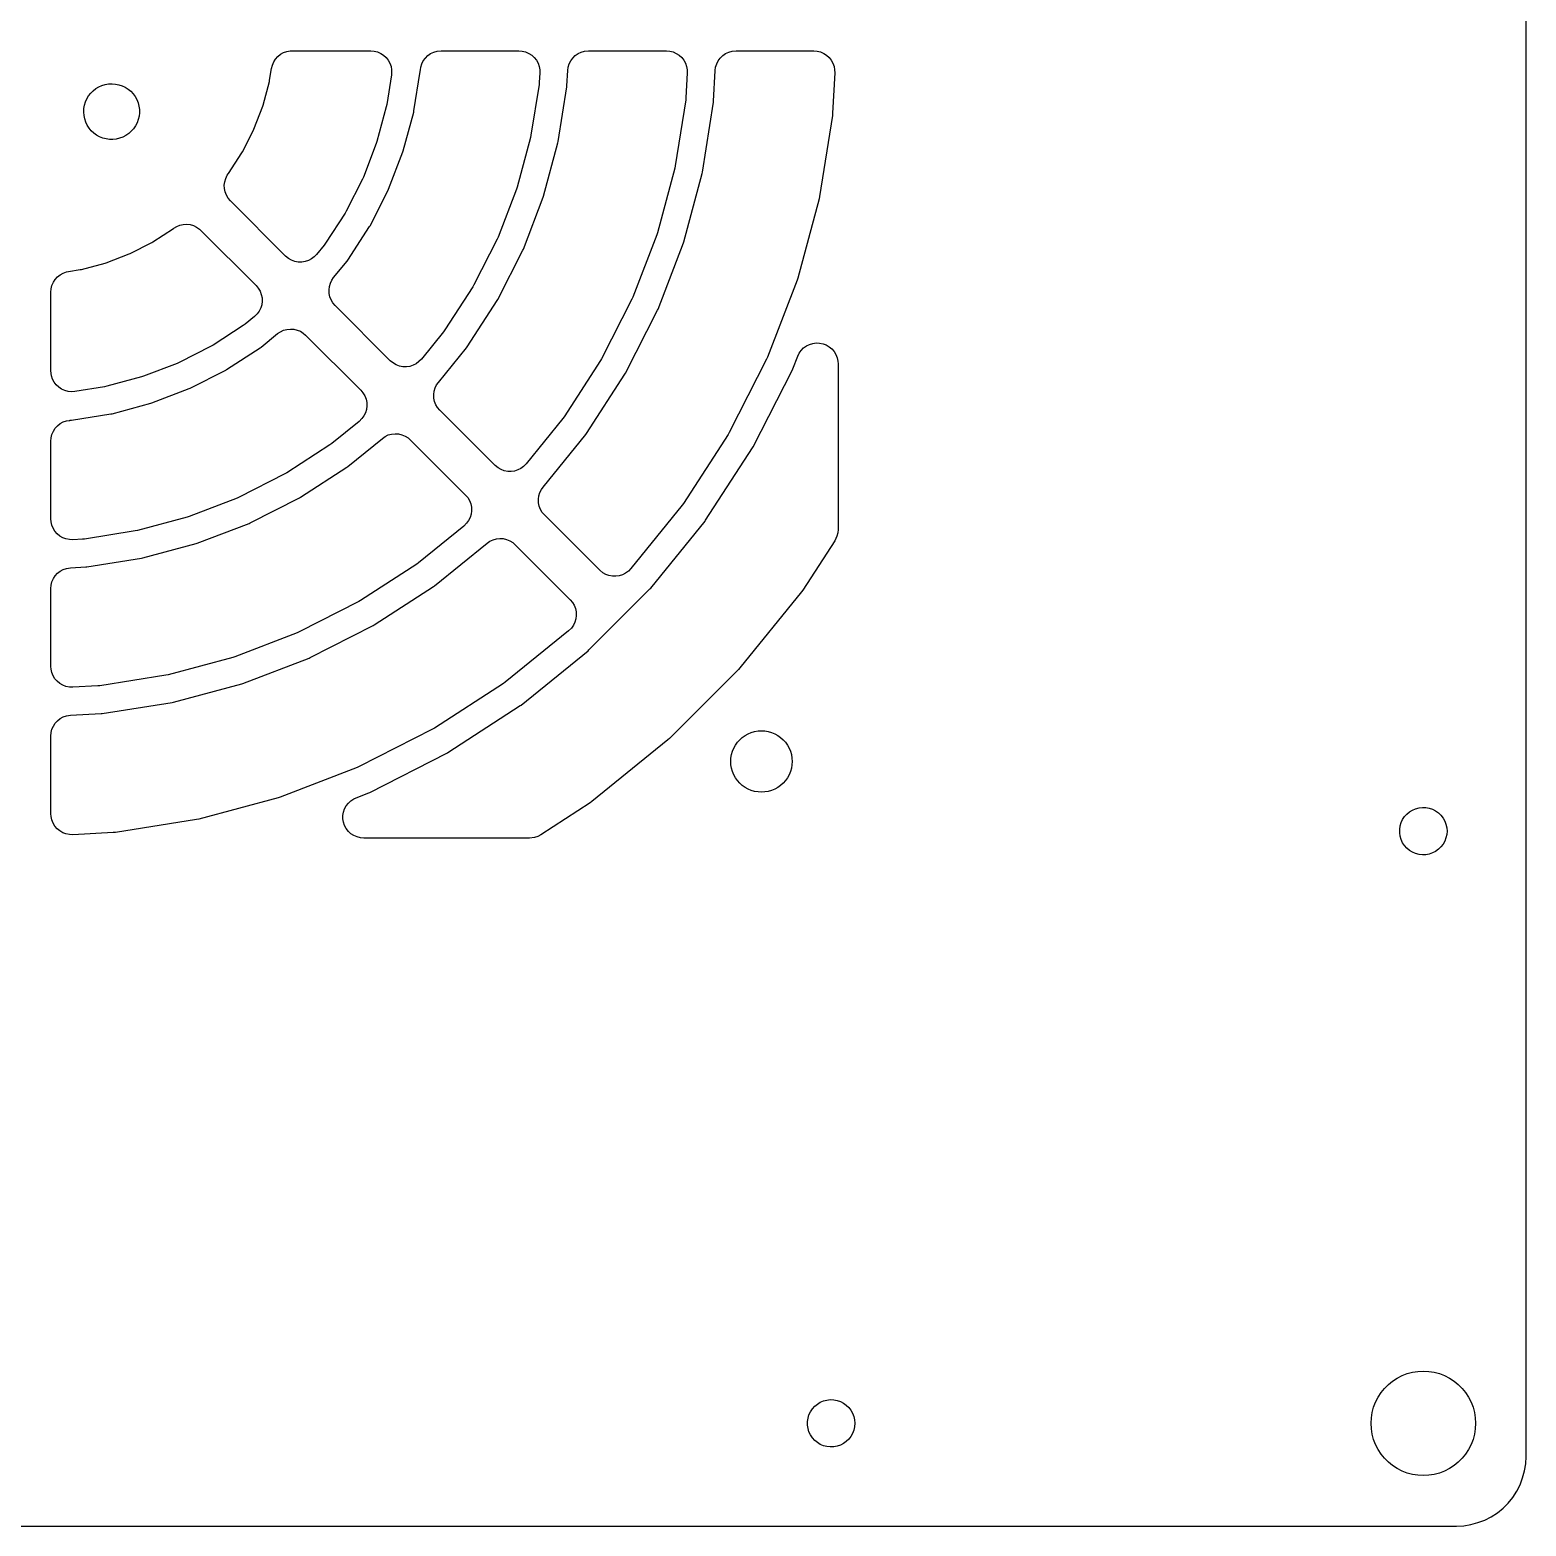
# Model space of a CAD drawing. Header units: metres. Extents: x -232 to 232, y -107 to 107.
# Drawn here: x 125 to 232.4, y -107.4 to 0 of the extents above; entities that cross this region are included whole.
import ezdxf

# ---------------------------------------------------------------- set-up
doc = ezdxf.new("R2010")
doc.units = ezdxf.units.M

msp = doc.modelspace()

# ---------------------------------------------------------------- linework, layer by layer
for p, q in [((232.375, -102.375), (232.375, 102.375)), ((142.497, -2.297), (142.63, -2.08849)), ((142.63, -2.08849), (142.797, -1.90485)), ((142.797, -1.90485), (142.991, -1.75107)), ((142.991, -1.75107), (143.208, -1.63136)), ((143.208, -1.63136), (143.441, -1.549)), ((143.441, -1.549), (143.685, -1.5062)), ((143.685, -1.5062), (143.822, -1.5)), ((143.822, -1.5), (149.463, -1.5)), ((149.463, -1.5), (149.71, -1.52046)), ((149.71, -1.52046), (149.95, -1.58127)), ((149.95, -1.58127), (150.177, -1.68079)), ((150.177, -1.68079), (150.384, -1.81628)), ((150.384, -1.81628), (150.566, -1.98409)), ((150.566, -1.98409), (150.718, -2.17958)), ((153.231, -2.21805), (153.378, -2.01802)), ((153.378, -2.01802), (153.555, -1.84477)), ((153.555, -1.84477), (153.758, -1.70305)), ((153.758, -1.70305), (153.982, -1.59669)), ((153.982, -1.59669), (154.22, -1.52863)), ((154.22, -1.52863), (154.511, -1.5)), ((154.511, -1.5), (160.091, -1.5)), ((160.091, -1.5), (160.338, -1.52046)), ((160.338, -1.52046), (160.578, -1.58127)), ((160.578, -1.58127), (160.805, -1.68079)), ((160.805, -1.68079), (161.012, -1.81628)), ((161.012, -1.81628), (161.194, -1.98409)), ((161.194, -1.98409), (161.346, -2.17958)), ((163.815, -2.218), (163.961, -2.01799)), ((163.961, -2.01799), (164.138, -1.84476)), ((164.138, -1.84476), (164.341, -1.70303)), ((164.341, -1.70303), (164.565, -1.59668)), ((164.565, -1.59668), (164.803, -1.52863)), ((164.803, -1.52863), (165.095, -1.5)), ((165.095, -1.5), (170.674, -1.5)), ((170.674, -1.5), (170.921, -1.52046)), ((170.921, -1.52046), (171.161, -1.58127)), ((171.161, -1.58127), (171.388, -1.68079)), ((171.388, -1.68079), (171.595, -1.81628)), ((171.595, -1.81628), (171.778, -1.98409)), ((171.778, -1.98409), (171.93, -2.17958)), ((174.398, -2.21802), (174.544, -2.01799)), ((174.544, -2.01799), (174.721, -1.84476)), ((174.721, -1.84476), (174.925, -1.70303)), ((174.925, -1.70303), (175.148, -1.59669)), ((175.148, -1.59669), (175.387, -1.52863)), ((175.387, -1.52863), (175.678, -1.5)), ((175.678, -1.5), (181.257, -1.5)), ((181.257, -1.5), (181.504, -1.52046)), ((181.504, -1.52046), (181.744, -1.58127)), ((181.744, -1.58127), (181.971, -1.68079)), ((181.971, -1.68079), (182.179, -1.81628)), ((182.179, -1.81628), (182.361, -1.98409)), ((182.361, -1.98409), (182.513, -2.17958)), ((142.205, -3.61696), (142.34, -2.76534)), ((142.34, -2.76534), (142.399, -2.52469)), ((142.399, -2.52469), (142.497, -2.297)), ((150.718, -2.17958), (150.836, -2.39746)), ((150.836, -2.39746), (150.917, -2.63177)), ((150.917, -2.63177), (150.958, -2.87613)), ((150.958, -2.87613), (150.944, -3.23465)), ((152.557, -5.81731), (153.006, -2.98299)), ((153.006, -2.98299), (153.019, -2.866)), ((153.019, -2.866), (153.021, -2.86627)), ((153.021, -2.86627), (153.047, -2.67604)), ((153.047, -2.67604), (153.12, -2.43941)), ((153.12, -2.43941), (153.231, -2.21805)), ((161.346, -2.17958), (161.464, -2.39746)), ((161.464, -2.39746), (161.545, -2.63177)), ((161.545, -2.63177), (161.586, -2.87613)), ((161.589, -3.07849), (161.553, -3.76282)), ((161.586, -2.87613), (161.589, -3.07849)), ((163.54, -4.0112), (163.597, -2.92149)), ((163.597, -2.92149), (163.63, -2.67601)), ((163.63, -2.67601), (163.704, -2.43936)), ((163.704, -2.43936), (163.815, -2.218)), ((171.93, -2.17958), (172.048, -2.39746)), ((172.048, -2.39746), (172.128, -2.63177)), ((172.172, -3.07851), (172.078, -4.86909)), ((172.128, -2.63177), (172.169, -2.87613)), ((172.169, -2.87613), (172.172, -3.07851)), ((174.065, -5.11745), (174.18, -2.92149)), ((174.18, -2.92149), (174.214, -2.67601)), ((174.214, -2.67601), (174.287, -2.43936)), ((174.287, -2.43936), (174.398, -2.21802)), ((182.513, -2.17958), (182.631, -2.39746)), ((182.755, -3.07851), (182.604, -5.97536)), ((182.631, -2.39746), (182.711, -2.63177)), ((182.711, -2.63177), (182.752, -2.87613)), ((182.752, -2.87613), (182.755, -3.07851)), ((129.539, -4.3645), (129.733, -4.21309)), ((129.733, -4.21309), (129.944, -4.0867)), ((129.944, -4.0867), (130.169, -3.98724)), ((130.169, -3.98724), (130.405, -3.91621)), ((130.405, -3.91621), (130.648, -3.87469)), ((130.648, -3.87469), (130.894, -3.86333)), ((130.894, -3.86333), (131.139, -3.88226)), ((131.139, -3.88226), (131.381, -3.93123)), ((131.381, -3.93123), (131.614, -4.00949)), ((131.614, -4.00949), (131.836, -4.11584)), ((131.836, -4.11584), (132.044, -4.24869)), ((132.044, -4.24869), (132.233, -4.40599)), ((141.733, -5.39542), (142.189, -3.69386)), ((142.189, -3.69386), (142.205, -3.61696)), ((150.944, -3.23465), (150.607, -5.36279)), ((161.536, -3.91898), (160.959, -7.56319)), ((161.553, -3.76282), (161.536, -3.91898)), ((162.909, -8.0177), (163.532, -4.08925)), ((163.532, -4.08925), (163.54, -4.0112)), ((128.916, -5.40518), (128.987, -5.1694)), ((128.987, -5.1694), (129.087, -4.94415)), ((129.087, -4.94415), (129.213, -4.73282)), ((129.213, -4.73282), (129.365, -4.53862)), ((129.365, -4.53862), (129.539, -4.3645)), ((132.233, -4.40599), (132.402, -4.58539)), ((132.402, -4.58539), (132.547, -4.78416)), ((132.547, -4.78416), (132.667, -4.99928)), ((132.667, -4.99928), (132.759, -5.22751)), ((132.759, -5.22751), (132.823, -5.46536)), ((150.607, -5.36279), (150.574, -5.51637)), ((172.062, -5.02524), (171.311, -9.76358)), ((172.078, -4.86909), (172.062, -5.02524)), ((173.261, -10.2181), (174.057, -5.1955)), ((174.057, -5.1955), (174.065, -5.11745)), ((128.863, -5.89389), (128.875, -5.6479)), ((128.882, -6.1394), (128.863, -5.89389)), ((128.875, -5.6479), (128.916, -5.40518)), ((128.931, -6.38072), (128.882, -6.1394)), ((129.009, -6.6142), (128.931, -6.38072)), ((132.778, -6.43997), (132.693, -6.67093)), ((132.834, -6.20027), (132.778, -6.43997)), ((132.823, -5.46536), (132.857, -5.70924)), ((132.861, -5.95546), (132.834, -6.20027)), ((132.857, -5.70924), (132.861, -5.95546)), ((141.077, -7.1151), (141.709, -5.47032)), ((141.709, -5.47032), (141.733, -5.39542)), ((150.574, -5.51637), (149.906, -8.00992)), ((151.798, -8.66583), (152.541, -5.89426)), ((152.541, -5.89426), (152.557, -5.81731)), ((182.587, -6.1315), (181.663, -11.964)), ((182.604, -5.97536), (182.587, -6.1315)), ((129.116, -6.83629), (129.009, -6.6142)), ((129.249, -7.04364), (129.116, -6.83629)), ((129.406, -7.23308), (129.249, -7.04364)), ((129.585, -7.40175), (129.406, -7.23308)), ((129.784, -7.5471), (129.585, -7.40175)), ((132.093, -7.44037), (131.89, -7.57953)), ((132.277, -7.2773), (132.093, -7.44037)), ((132.44, -7.09279), (132.277, -7.2773)), ((132.58, -6.88963), (132.44, -7.09279)), ((132.693, -6.67093), (132.58, -6.88963)), ((140.245, -8.75652), (141.045, -7.18683)), ((141.045, -7.18683), (141.077, -7.1151)), ((129.999, -7.66693), (129.784, -7.5471)), ((130.228, -7.75941), (129.999, -7.66693)), ((130.465, -7.82314), (130.228, -7.75941)), ((130.709, -7.85716), (130.465, -7.82314)), ((130.955, -7.86095), (130.709, -7.85716)), ((131.2, -7.83446), (130.955, -7.86095)), ((131.44, -7.77808), (131.2, -7.83446)), ((131.671, -7.69267), (131.44, -7.77808)), ((131.89, -7.57953), (131.671, -7.69267)), ((149.858, -8.15924), (148.933, -10.5695)), ((149.906, -8.00992), (149.858, -8.15924)), ((160.927, -7.71677), (159.972, -11.2803)), ((160.959, -7.56319), (160.927, -7.71677)), ((161.864, -11.9363), (162.893, -8.09465)), ((162.893, -8.09465), (162.909, -8.0177)), ((139.247, -10.3024), (140.206, -8.82471)), ((140.206, -8.82471), (140.245, -8.75652)), ((150.746, -11.4198), (151.774, -8.74074)), ((151.774, -8.74074), (151.798, -8.66583)), ((138.978, -10.8956), (139.049, -10.6581)), ((139.049, -10.6581), (139.157, -10.4356)), ((139.157, -10.4356), (139.232, -10.3218)), ((139.232, -10.3218), (139.247, -10.3024)), ((148.869, -10.713), (147.697, -13.0134)), ((148.933, -10.5695), (148.869, -10.713)), ((171.279, -9.91716), (170.037, -14.5508)), ((171.311, -9.76358), (171.279, -9.91716)), ((171.929, -15.2067), (173.245, -10.2951)), ((173.245, -10.2951), (173.261, -10.2181)), ((138.947, -11.1414), (138.978, -10.8956)), ((138.958, -11.3889), (138.947, -11.1414)), ((139.008, -11.6314), (138.958, -11.3889)), ((139.098, -11.8622), (139.008, -11.6314)), ((149.411, -14.0483), (150.714, -11.4915)), ((150.714, -11.4915), (150.746, -11.4198)), ((159.923, -11.4297), (158.601, -14.8742)), ((159.972, -11.2803), (159.923, -11.4297)), ((139.225, -12.075), (139.098, -11.8622)), ((139.385, -12.264), (139.225, -12.075)), ((143.35, -16.2289), (139.385, -12.264)), ((160.414, -15.7243), (161.839, -12.0112)), ((161.839, -12.0112), (161.864, -11.9363)), ((181.631, -12.1176), (180.102, -17.8212)), ((181.663, -11.964), (181.631, -12.1176)), ((136.006, -13.9591), (136.253, -13.9468)), ((136.253, -13.9468), (136.499, -13.9755)), ((147.618, -13.1493), (146.212, -15.3145)), ((147.697, -13.0134), (147.618, -13.1493)), ((133.825, -15.2061), (135.302, -14.2466)), ((135.302, -14.2466), (135.322, -14.2324)), ((135.322, -14.2324), (135.534, -14.1039)), ((135.534, -14.1039), (135.764, -14.0119)), ((135.764, -14.0119), (136.006, -13.9591)), ((136.499, -13.9755), (136.737, -14.0442)), ((136.737, -14.0442), (136.961, -14.1512)), ((136.961, -14.1512), (137.163, -14.2935)), ((137.163, -14.2935), (137.264, -14.3854)), ((137.264, -14.3854), (141.229, -18.3502)), ((147.809, -16.523), (149.372, -14.1162)), ((149.372, -14.1162), (149.411, -14.0483)), ((158.537, -15.0176), (156.862, -18.305)), ((158.601, -14.8742), (158.537, -15.0176)), ((169.989, -14.7001), (168.269, -19.1789)), ((170.037, -14.5508), (169.989, -14.7001)), ((130.47, -16.7086), (132.115, -16.0773)), ((132.115, -16.0773), (132.187, -16.0453)), ((132.187, -16.0453), (133.757, -15.2455)), ((133.757, -15.2455), (133.825, -15.2061)), ((146.12, -15.4415), (145.577, -16.1122)), ((146.212, -15.3145), (146.12, -15.4415)), ((158.576, -19.34), (160.382, -15.796)), ((160.382, -15.796), (160.414, -15.7243)), ((170.082, -20.029), (171.905, -15.2816)), ((171.905, -15.2816), (171.929, -15.2067)), ((128.694, -17.1889), (130.395, -16.733)), ((130.395, -16.733), (130.47, -16.7086)), ((143.566, -16.4079), (143.35, -16.2289)), ((143.782, -16.53), (143.566, -16.4079)), ((144.015, -16.615), (143.782, -16.53)), ((144.258, -16.6605), (144.015, -16.615)), ((144.506, -16.6653), (144.258, -16.6605)), ((144.751, -16.6292), (144.506, -16.6653)), ((144.987, -16.5533), (144.751, -16.6292)), ((145.207, -16.4396), (144.987, -16.5533)), ((145.405, -16.2912), (145.207, -16.4396)), ((145.577, -16.1122), (145.405, -16.2912)), ((146.798, -17.7773), (147.763, -16.5865)), ((147.763, -16.5865), (147.809, -16.523)), ((126.581, -18.3346), (126.681, -18.1077)), ((126.681, -18.1077), (126.816, -17.9003)), ((126.816, -17.9003), (126.984, -17.7181)), ((126.984, -17.7181), (127.18, -17.5659)), ((127.18, -17.5659), (127.397, -17.448)), ((127.397, -17.448), (127.632, -17.3676)), ((127.632, -17.3676), (127.765, -17.3401)), ((127.765, -17.3401), (128.617, -17.2052)), ((128.617, -17.2052), (128.694, -17.1889)), ((146.496, -18.4135), (146.567, -18.1761)), ((146.567, -18.1761), (146.675, -17.9535)), ((146.675, -17.9535), (146.798, -17.7773)), ((180.054, -17.9705), (177.938, -23.4834)), ((180.102, -17.8212), (180.054, -17.9705)), ((126.5, -18.8217), (126.52, -18.5748)), ((126.5, -24.4627), (126.5, -18.8217)), ((126.52, -18.5748), (126.581, -18.3346)), ((141.229, -18.3502), (141.389, -18.5393)), ((141.389, -18.5393), (141.516, -18.7521)), ((141.516, -18.7521), (141.606, -18.9829)), ((141.606, -18.9829), (141.657, -19.2254)), ((141.657, -19.2254), (141.667, -19.4729)), ((146.465, -18.6593), (146.496, -18.4135)), ((146.475, -18.9068), (146.465, -18.6593)), ((146.526, -19.1493), (146.475, -18.9068)), ((146.616, -19.3801), (146.526, -19.1493)), ((156.784, -18.4409), (154.774, -21.5352)), ((156.862, -18.305), (156.784, -18.4409)), ((168.205, -19.3223), (166.028, -23.5965)), ((168.269, -19.1789), (168.205, -19.3223)), ((141.313, -20.3803), (141.112, -20.5766)), ((141.457, -20.1787), (141.313, -20.3803)), ((141.566, -19.9561), (141.457, -20.1787)), ((141.636, -19.7187), (141.566, -19.9561)), ((141.667, -19.4729), (141.636, -19.7187)), ((146.743, -19.5929), (146.616, -19.3801)), ((146.903, -19.782), (146.743, -19.5929)), ((150.865, -23.7434), (146.903, -19.782)), ((156.371, -22.7437), (158.537, -19.408)), ((158.537, -19.408), (158.576, -19.34)), ((167.742, -24.6316), (170.05, -20.1008)), ((170.05, -20.1008), (170.082, -20.029)), ((140.314, -21.2121), (138.149, -22.6181)), ((140.441, -21.1198), (140.314, -21.2121)), ((141.112, -20.5766), (140.441, -21.1198)), ((143.446, -21.4894), (143.692, -21.4642)), ((143.692, -21.4642), (143.94, -21.4799)), ((141.586, -22.7626), (142.777, -21.7982)), ((142.777, -21.7982), (142.982, -21.6588)), ((142.982, -21.6588), (143.207, -21.5549)), ((143.207, -21.5549), (143.446, -21.4894)), ((143.94, -21.4799), (144.181, -21.5361)), ((144.181, -21.5361), (144.41, -21.6312)), ((144.41, -21.6312), (144.62, -21.7627)), ((144.62, -21.7627), (144.782, -21.9033)), ((144.782, -21.9033), (148.743, -25.8647)), ((154.682, -21.6622), (153.091, -23.6267)), ((154.774, -21.5352), (154.682, -21.6622)), ((180.947, -22.5677), (181.184, -22.4958)), ((181.184, -22.4958), (181.43, -22.4638)), ((181.43, -22.4638), (181.677, -22.4726)), ((181.677, -22.4726), (181.92, -22.5221)), ((181.92, -22.5221), (182.151, -22.6109)), ((138.013, -22.6967), (135.713, -23.8688)), ((138.149, -22.6181), (138.013, -22.6967)), ((139.116, -24.3717), (141.523, -22.8087)), ((141.523, -22.8087), (141.586, -22.7626)), ((154.313, -25.2918), (156.325, -22.8073)), ((156.325, -22.8073), (156.371, -22.7437)), ((166.028, -23.5965), (165.949, -23.7325)), ((177.938, -23.4834), (177.874, -23.6268)), ((179.751, -24.3336), (180.1, -23.4246)), ((180.1, -23.4246), (180.207, -23.2014)), ((180.207, -23.2014), (180.35, -22.999)), ((180.35, -22.999), (180.524, -22.8228)), ((180.524, -22.8228), (180.725, -22.6778)), ((180.725, -22.6778), (180.947, -22.5677)), ((182.151, -22.6109), (182.365, -22.7366)), ((182.365, -22.7366), (182.555, -22.8956)), ((182.555, -22.8956), (182.716, -23.0838)), ((182.716, -23.0838), (182.844, -23.2959)), ((182.844, -23.2959), (182.935, -23.5262)), ((182.935, -23.5262), (182.987, -23.7684)), ((126.543, -24.8189), (126.5, -24.4627)), ((135.57, -23.9326), (133.159, -24.8578)), ((135.713, -23.8688), (135.57, -23.9326)), ((136.491, -25.7137), (139.048, -24.4109)), ((139.048, -24.4109), (139.116, -24.3717)), ((151.081, -23.9224), (150.865, -23.7434)), ((151.296, -24.0445), (151.081, -23.9224)), ((151.529, -24.1295), (151.296, -24.0445)), ((151.773, -24.1749), (151.529, -24.1295)), ((152.02, -24.1797), (151.773, -24.1749)), ((152.265, -24.1437), (152.02, -24.1797)), ((152.501, -24.0677), (152.265, -24.1437)), ((152.721, -23.9541), (152.501, -24.0677)), ((152.92, -23.8057), (152.721, -23.9541)), ((153.091, -23.6267), (152.92, -23.8057)), ((165.949, -23.7325), (163.336, -27.7558)), ((167.703, -24.6995), (167.742, -24.6316)), ((177.874, -23.6268), (175.193, -28.8883)), ((176.907, -29.9233), (179.719, -24.4054)), ((179.719, -24.4054), (179.751, -24.3336)), ((182.987, -23.7684), (183, -23.9621)), ((183, -23.9621), (183, -35.8425)), ((126.621, -25.0538), (126.543, -24.8189)), ((126.738, -25.2727), (126.621, -25.0538)), ((126.888, -25.4694), (126.738, -25.2727)), ((127.069, -25.6387), (126.888, -25.4694)), ((127.275, -25.7759), (127.069, -25.6387)), ((130.363, -25.6071), (128.235, -25.9442)), ((130.516, -25.5745), (130.363, -25.6071)), ((133.01, -24.9063), (130.516, -25.5745)), ((133.159, -24.8578), (133.01, -24.9063)), ((133.741, -26.774), (136.42, -25.7456)), ((136.42, -25.7456), (136.491, -25.7137)), ((154.01, -25.928), (154.081, -25.6905)), ((154.081, -25.6905), (154.19, -25.468)), ((154.19, -25.468), (154.313, -25.2918)), ((164.933, -28.9644), (167.703, -24.6995)), ((127.501, -25.8773), (127.275, -25.7759)), ((127.741, -25.9401), (127.501, -25.8773)), ((127.988, -25.9626), (127.741, -25.9401)), ((128.235, -25.9442), (127.988, -25.9626)), ((130.894, -27.5409), (133.666, -26.7983)), ((133.666, -26.7983), (133.741, -26.774)), ((148.743, -25.8647), (148.904, -26.0537)), ((148.904, -26.0537), (149.03, -26.2666)), ((149.03, -26.2666), (149.12, -26.4973)), ((149.12, -26.4973), (149.171, -26.7398)), ((149.171, -26.7398), (149.181, -26.9873)), ((153.98, -26.1738), (154.01, -25.928)), ((153.99, -26.4213), (153.98, -26.1738)), ((154.041, -26.6638), (153.99, -26.4213)), ((154.131, -26.8946), (154.041, -26.6638)), ((127.983, -28.0062), (130.817, -27.5573)), ((130.817, -27.5573), (130.894, -27.5409)), ((148.827, -27.8948), (148.627, -28.0911)), ((148.971, -27.6932), (148.827, -27.8948)), ((149.08, -27.4706), (148.971, -27.6932)), ((149.151, -27.2332), (149.08, -27.4706)), ((149.181, -26.9873), (149.151, -27.2332)), ((154.258, -27.1074), (154.131, -26.8946)), ((154.418, -27.2964), (154.258, -27.1074)), ((158.379, -31.2578), (154.418, -27.2964)), ((163.244, -27.8829), (160.606, -31.1411)), ((163.336, -27.7558), (163.244, -27.8829)), ((126.581, -29.0244), (126.681, -28.7976)), ((126.681, -28.7976), (126.816, -28.5902)), ((126.816, -28.5902), (126.984, -28.4079)), ((126.984, -28.4079), (127.18, -28.2557)), ((127.18, -28.2557), (127.397, -28.1378)), ((127.397, -28.1378), (127.632, -28.0574)), ((127.632, -28.0574), (127.866, -28.0219)), ((127.866, -28.0185), (127.983, -28.0062)), ((127.866, -28.0219), (127.866, -28.0185)), ((148.627, -28.0911), (146.662, -29.6819)), ((150.96, -29.0039), (151.207, -28.9787)), ((151.207, -28.9787), (151.454, -28.9944)), ((164.887, -29.0279), (164.933, -28.9644)), ((175.193, -28.8883), (175.114, -29.0243)), ((126.5, -29.5115), (126.52, -29.2646)), ((126.5, -35.0907), (126.5, -29.5115)), ((126.52, -29.2646), (126.581, -29.0244)), ((146.535, -29.7742), (143.441, -31.7836)), ((146.662, -29.6819), (146.535, -29.7742)), ((147.807, -31.3246), (150.292, -29.3127)), ((150.292, -29.3127), (150.497, -29.1732)), ((150.497, -29.1732), (150.721, -29.0694)), ((150.721, -29.0694), (150.96, -29.0039)), ((151.454, -28.9944), (151.695, -29.0506)), ((151.695, -29.0506), (151.924, -29.1457)), ((151.924, -29.1457), (152.134, -29.2772)), ((152.134, -29.2772), (152.296, -29.4178)), ((152.296, -29.4178), (156.258, -33.3792)), ((161.827, -32.8063), (164.887, -29.0279)), ((175.114, -29.0243), (171.898, -33.9766)), ((173.495, -35.1852), (176.868, -29.9912)), ((176.868, -29.9912), (176.907, -29.9233)), ((143.305, -31.8621), (140.018, -33.5371)), ((143.441, -31.7836), (143.305, -31.8621)), ((144.408, -33.5371), (147.744, -31.3708)), ((147.744, -31.3708), (147.807, -31.3246)), ((158.595, -31.4369), (158.379, -31.2578)), ((158.811, -31.559), (158.595, -31.4369)), ((159.044, -31.6439), (158.811, -31.559)), ((159.287, -31.6894), (159.044, -31.6439)), ((159.535, -31.6942), (159.287, -31.6894)), ((159.78, -31.6581), (159.535, -31.6942)), ((160.016, -31.5822), (159.78, -31.6581)), ((160.236, -31.4685), (160.016, -31.5822)), ((160.434, -31.3201), (160.236, -31.4685)), ((160.606, -31.1411), (160.434, -31.3201)), ((161.525, -33.4424), (161.595, -33.205)), ((161.595, -33.205), (161.704, -32.9824)), ((161.704, -32.9824), (161.827, -32.8063)), ((139.874, -33.601), (136.43, -34.9232)), ((140.018, -33.5371), (139.874, -33.601)), ((140.796, -35.382), (144.34, -33.5763)), ((144.34, -33.5763), (144.408, -33.5371)), ((156.258, -33.3792), (156.418, -33.5682)), ((156.418, -33.5682), (156.545, -33.781)), ((156.545, -33.781), (156.635, -34.0118)), ((156.635, -34.0118), (156.686, -34.2543)), ((156.686, -34.2543), (156.696, -34.5018)), ((161.494, -33.6883), (161.525, -33.4424)), ((161.504, -33.9358), (161.494, -33.6883)), ((161.555, -34.1783), (161.504, -33.9358)), ((161.645, -34.409), (161.555, -34.1783)), ((171.806, -34.1036), (168.12, -38.6556)), ((171.898, -33.9766), (171.806, -34.1036)), ((126.514, -35.2926), (126.5, -35.0907)), ((126.567, -35.5345), (126.514, -35.2926)), ((136.28, -34.9717), (132.717, -35.9265)), ((136.43, -34.9232), (136.28, -34.9717)), ((137.011, -36.8393), (140.724, -35.414)), ((140.724, -35.414), (140.796, -35.382)), ((156.342, -35.4093), (156.141, -35.6055)), ((156.486, -35.2076), (156.342, -35.4093)), ((156.595, -34.9851), (156.486, -35.2076)), ((156.665, -34.7476), (156.595, -34.9851)), ((156.696, -34.5018), (156.665, -34.7476)), ((161.772, -34.6219), (161.645, -34.409)), ((161.932, -34.8109), (161.772, -34.6219)), ((165.894, -38.7723), (161.932, -34.8109)), ((169.551, -40.0616), (173.449, -35.2486)), ((173.449, -35.2486), (173.495, -35.1852)), ((126.66, -35.7643), (126.567, -35.5345)), ((126.789, -35.9757), (126.66, -35.7643)), ((126.951, -36.163), (126.789, -35.9757)), ((127.142, -36.321), (126.951, -36.163)), ((127.356, -36.4455), (127.142, -36.321)), ((127.588, -36.533), (127.356, -36.4455)), ((132.563, -35.9592), (128.919, -36.5364)), ((132.717, -35.9265), (132.563, -35.9592)), ((156.141, -35.6055), (152.883, -38.244)), ((158.475, -36.5184), (158.721, -36.4931)), ((158.721, -36.4931), (158.969, -36.5089)), ((182.919, -36.3296), (182.758, -36.6595)), ((182.98, -36.0894), (182.919, -36.3296)), ((183, -35.8425), (182.98, -36.0894)), ((127.831, -36.5811), (127.588, -36.533)), ((128.078, -36.5887), (127.831, -36.5811)), ((128.763, -36.5528), (128.078, -36.5887)), ((128.919, -36.5364), (128.763, -36.5528)), ((133.095, -37.893), (136.936, -36.8637)), ((136.936, -36.8637), (137.011, -36.8393)), ((154.028, -39.8868), (157.806, -36.8271)), ((157.806, -36.8271), (158.011, -36.6877)), ((158.011, -36.6877), (158.236, -36.5838)), ((158.236, -36.5838), (158.475, -36.5184)), ((158.969, -36.5089), (159.21, -36.565)), ((159.21, -36.565), (159.439, -36.6601)), ((159.439, -36.6601), (159.649, -36.7916)), ((159.649, -36.7916), (159.811, -36.9322)), ((159.811, -36.9322), (163.772, -40.8936)), ((182.758, -36.6595), (180.461, -40.1973)), ((127.397, -38.7212), (127.632, -38.6407)), ((127.632, -38.6407), (127.921, -38.5969)), ((127.921, -38.5969), (129.011, -38.5398)), ((129.011, -38.5398), (129.089, -38.5316)), ((129.089, -38.5316), (133.018, -37.9094)), ((133.018, -37.9094), (133.095, -37.893)), ((152.756, -38.3363), (148.732, -40.9491)), ((152.883, -38.244), (152.756, -38.3363)), ((126.52, -39.8479), (126.581, -39.6078)), ((126.581, -39.6078), (126.681, -39.3809)), ((126.681, -39.3809), (126.816, -39.1735)), ((126.816, -39.1735), (126.984, -38.9912)), ((126.984, -38.9912), (127.18, -38.8391)), ((127.18, -38.8391), (127.397, -38.7212)), ((166.11, -38.9513), (165.894, -38.7723)), ((166.325, -39.0734), (166.11, -38.9513)), ((166.558, -39.1584), (166.325, -39.0734)), ((166.802, -39.2038), (166.558, -39.1584)), ((167.049, -39.2086), (166.802, -39.2038)), ((167.294, -39.1726), (167.049, -39.2086)), ((167.53, -39.0966), (167.294, -39.1726)), ((167.75, -38.983), (167.53, -39.0966)), ((167.949, -38.8346), (167.75, -38.983)), ((168.12, -38.6556), (167.949, -38.8346)), ((126.5, -40.0948), (126.52, -39.8479)), ((126.5, -45.6741), (126.5, -40.0948)), ((149.7, -42.7025), (153.964, -39.9329)), ((153.964, -39.9329), (154.028, -39.8868)), ((165.12, -44.4989), (169.499, -40.1199)), ((169.499, -40.1199), (169.551, -40.0616)), ((180.368, -40.3243), (175.955, -45.7745)), ((180.461, -40.1973), (180.368, -40.3243)), ((148.597, -41.0276), (144.322, -43.2054)), ((148.732, -40.9491), (148.597, -41.0276)), ((163.772, -40.8936), (163.932, -41.0826)), ((163.932, -41.0826), (164.059, -41.2955)), ((164.059, -41.2955), (164.149, -41.5262)), ((164.149, -41.5262), (164.2, -41.7687)), ((164.2, -41.7687), (164.21, -42.0162)), ((145.101, -45.0504), (149.632, -42.7418)), ((149.632, -42.7418), (149.7, -42.7025)), ((163.856, -42.9237), (163.656, -43.12)), ((164, -42.7221), (163.856, -42.9237)), ((164.109, -42.4995), (164, -42.7221)), ((164.18, -42.2621), (164.109, -42.4995)), ((164.21, -42.0162), (164.18, -42.2621)), ((144.179, -43.2693), (139.7, -44.9885)), ((144.322, -43.2054), (144.179, -43.2693)), ((163.656, -43.12), (159.104, -46.8061)), ((139.551, -45.037), (134.917, -46.2786)), ((139.7, -44.9885), (139.551, -45.037)), ((140.282, -46.9047), (145.029, -45.0823)), ((145.029, -45.0823), (145.101, -45.0504)), ((160.249, -48.4489), (165.062, -44.5514)), ((165.062, -44.5514), (165.12, -44.4989)), ((126.514, -45.876), (126.5, -45.6741)), ((126.567, -46.1179), (126.514, -45.876)), ((126.66, -46.3477), (126.567, -46.1179)), ((175.85, -45.8911), (170.891, -50.8497)), ((175.955, -45.7745), (175.85, -45.8911)), ((126.789, -46.5591), (126.66, -46.3477)), ((126.951, -46.7463), (126.789, -46.5591)), ((127.142, -46.9044), (126.951, -46.7463)), ((127.356, -47.0288), (127.142, -46.9044)), ((127.588, -47.1163), (127.356, -47.0288)), ((127.831, -47.1645), (127.588, -47.1163)), ((128.079, -47.172), (127.831, -47.1645)), ((129.869, -47.0782), (128.079, -47.172)), ((130.025, -47.0618), (129.869, -47.0782)), ((134.764, -46.3113), (130.025, -47.0618)), ((134.917, -46.2786), (134.764, -46.3113)), ((135.295, -48.2451), (140.207, -46.929)), ((140.207, -46.929), (140.282, -46.9047)), ((158.977, -46.8984), (154.024, -50.1145)), ((159.104, -46.8061), (158.977, -46.8984)), ((130.195, -49.0569), (135.218, -48.2614)), ((135.218, -48.2614), (135.295, -48.2451)), ((127.18, -49.4224), (127.397, -49.3045)), ((127.397, -49.3045), (127.632, -49.2241)), ((127.632, -49.2241), (127.921, -49.1802)), ((127.921, -49.1802), (130.117, -49.0651)), ((130.117, -49.0651), (130.195, -49.0569)), ((154.991, -51.868), (160.185, -48.495)), ((160.185, -48.495), (160.249, -48.4489)), ((126.5, -50.6782), (126.52, -50.4313)), ((126.52, -50.4313), (126.581, -50.1911)), ((126.581, -50.1911), (126.681, -49.9642)), ((126.681, -49.9642), (126.816, -49.7568)), ((126.816, -49.7568), (126.984, -49.5746)), ((126.984, -49.5746), (127.18, -49.4224)), ((153.888, -50.193), (148.627, -52.8738)), ((154.024, -50.1145), (153.888, -50.193)), ((176.544, -50.5147), (176.772, -50.4202)), ((176.772, -50.4202), (177.01, -50.3518)), ((177.01, -50.3518), (177.253, -50.3104)), ((177.253, -50.3104), (177.5, -50.2965)), ((177.5, -50.2965), (177.747, -50.3104)), ((177.747, -50.3104), (177.99, -50.3518)), ((177.99, -50.3518), (178.228, -50.4202)), ((178.228, -50.4202), (178.456, -50.5147)), ((126.5, -56.2574), (126.5, -50.6782)), ((170.774, -50.9548), (165.324, -55.3682)), ((170.891, -50.8497), (170.774, -50.9548)), ((175.515, -51.5439), (175.634, -51.3277)), ((175.634, -51.3277), (175.777, -51.1262)), ((175.777, -51.1262), (175.942, -50.9419)), ((175.942, -50.9419), (176.126, -50.7773)), ((176.126, -50.7773), (176.328, -50.6343)), ((176.328, -50.6343), (176.544, -50.5147)), ((178.456, -50.5147), (178.672, -50.6343)), ((178.672, -50.6343), (178.874, -50.7773)), ((178.874, -50.7773), (179.058, -50.9419)), ((179.058, -50.9419), (179.223, -51.1262)), ((179.223, -51.1262), (179.366, -51.3277)), ((179.366, -51.3277), (179.485, -51.5439)), ((149.405, -54.7187), (154.923, -51.9072)), ((154.923, -51.9072), (154.991, -51.868)), ((175.297, -52.5), (175.31, -52.2533)), ((175.31, -52.7467), (175.297, -52.5)), ((175.31, -52.2533), (175.352, -52.0097)), ((175.352, -52.0097), (175.42, -51.7722)), ((175.42, -51.7722), (175.515, -51.5439)), ((179.485, -51.5439), (179.58, -51.7722)), ((179.58, -51.7722), (179.648, -52.0097)), ((179.648, -52.0097), (179.69, -52.2533)), ((179.69, -52.2533), (179.703, -52.5)), ((179.703, -52.5), (179.69, -52.7467)), ((148.483, -52.9377), (142.971, -55.0539)), ((148.627, -52.8738), (148.483, -52.9377)), ((175.352, -52.9903), (175.31, -52.7467)), ((175.42, -53.2278), (175.352, -52.9903)), ((175.515, -53.456), (175.42, -53.2278)), ((175.634, -53.6723), (175.515, -53.456)), ((175.777, -53.8738), (175.634, -53.6723)), ((179.366, -53.6723), (179.223, -53.8738)), ((179.485, -53.456), (179.366, -53.6723)), ((179.58, -53.2278), (179.485, -53.456)), ((179.648, -52.9903), (179.58, -53.2278)), ((179.69, -52.7467), (179.648, -52.9903)), ((148.425, -55.0996), (149.334, -54.7507)), ((149.334, -54.7507), (149.405, -54.7187)), ((175.942, -54.0581), (175.777, -53.8738)), ((176.126, -54.2227), (175.942, -54.0581)), ((176.328, -54.3657), (176.126, -54.2227)), ((176.544, -54.4852), (176.328, -54.3657)), ((176.772, -54.5798), (176.544, -54.4852)), ((177.01, -54.6482), (176.772, -54.5798)), ((177.253, -54.6896), (177.01, -54.6482)), ((177.5, -54.7035), (177.253, -54.6896)), ((177.747, -54.6896), (177.5, -54.7035)), ((177.99, -54.6482), (177.747, -54.6896)), ((178.228, -54.5798), (177.99, -54.6482)), ((178.456, -54.4852), (178.228, -54.5798)), ((178.672, -54.3657), (178.456, -54.4852)), ((178.874, -54.2227), (178.672, -54.3657)), ((179.058, -54.0581), (178.874, -54.2227)), ((179.223, -53.8738), (179.058, -54.0581)), ((142.821, -55.1024), (137.118, -56.6307)), ((142.971, -55.0539), (142.821, -55.1024)), ((147.588, -55.8975), (147.706, -55.6796)), ((147.706, -55.6796), (147.859, -55.4841)), ((147.859, -55.4841), (148.041, -55.3163)), ((148.041, -55.3163), (148.248, -55.1808)), ((148.248, -55.1808), (148.425, -55.0996)), ((165.197, -55.4605), (161.659, -57.758)), ((165.324, -55.3682), (165.197, -55.4605)), ((224.451, -55.8911), (224.691, -55.8283)), ((224.691, -55.8283), (224.938, -55.8011)), ((224.938, -55.8011), (225.186, -55.8102)), ((225.186, -55.8102), (225.43, -55.8553)), ((126.514, -56.4593), (126.5, -56.2574)), ((126.567, -56.7012), (126.514, -56.4593)), ((126.66, -56.931), (126.567, -56.7012)), ((136.964, -56.6633), (131.132, -57.5871)), ((137.118, -56.6307), (136.964, -56.6633)), ((147.467, -56.3761), (147.508, -56.1318)), ((147.467, -56.6239), (147.467, -56.3761)), ((147.508, -56.8682), (147.467, -56.6239)), ((147.508, -56.1318), (147.588, -55.8975)), ((147.588, -57.1025), (147.508, -56.8682)), ((223.341, -57.1304), (223.412, -56.8927)), ((223.412, -56.8927), (223.518, -56.668)), ((223.518, -56.668), (223.654, -56.461)), ((223.654, -56.461), (223.82, -56.2762)), ((223.82, -56.2762), (224.011, -56.1174)), ((224.011, -56.1174), (224.223, -55.9881)), ((224.223, -55.9881), (224.451, -55.8911)), ((225.43, -55.8553), (225.665, -55.9354)), ((225.665, -55.9354), (225.886, -56.0489)), ((225.886, -56.0489), (226.087, -56.1933)), ((226.087, -56.1933), (226.266, -56.3656)), ((226.266, -56.3656), (226.418, -56.562)), ((226.418, -56.562), (226.539, -56.7784)), ((226.539, -56.7784), (226.628, -57.0102)), ((126.789, -57.1424), (126.66, -56.931)), ((126.951, -57.3297), (126.789, -57.1424)), ((127.142, -57.4877), (126.951, -57.3297)), ((127.356, -57.6121), (127.142, -57.4877)), ((127.588, -57.6996), (127.356, -57.6121)), ((127.831, -57.7478), (127.588, -57.6996)), ((128.079, -57.7553), (127.831, -57.7478)), ((130.975, -57.6035), (128.079, -57.7553)), ((131.132, -57.5871), (130.975, -57.6035)), ((147.706, -57.3204), (147.588, -57.1025)), ((147.859, -57.5159), (147.706, -57.3204)), ((148.041, -57.6837), (147.859, -57.5159)), ((148.248, -57.8192), (148.041, -57.6837)), ((148.475, -57.9187), (148.248, -57.8192)), ((148.715, -57.9795), (148.475, -57.9187)), ((148.962, -58), (148.715, -57.9795)), ((161.207, -57.9551), (160.843, -58)), ((161.441, -57.8753), (161.207, -57.9551)), ((161.659, -57.758), (161.441, -57.8753)), ((223.305, -57.3759), (223.341, -57.1304)), ((223.305, -57.6241), (223.305, -57.3759)), ((223.341, -57.8696), (223.305, -57.6241)), ((223.412, -58.1073), (223.341, -57.8696)), ((226.628, -57.0102), (226.682, -57.2525)), ((226.682, -57.7475), (226.628, -57.9898)), ((226.682, -57.2525), (226.7, -57.5)), ((226.7, -57.5), (226.682, -57.7475)), ((160.843, -58), (148.962, -58)), ((223.518, -58.332), (223.412, -58.1073)), ((223.654, -58.539), (223.518, -58.332)), ((223.82, -58.7238), (223.654, -58.539)), ((224.011, -58.8826), (223.82, -58.7238)), ((224.223, -59.0119), (224.011, -58.8826)), ((224.451, -59.1089), (224.223, -59.0119)), ((225.886, -58.9511), (225.665, -59.0646)), ((226.087, -58.8067), (225.886, -58.9511)), ((226.266, -58.6344), (226.087, -58.8067)), ((226.418, -58.438), (226.266, -58.6344)), ((226.539, -58.2216), (226.418, -58.438)), ((226.628, -57.9898), (226.539, -58.2216)), ((224.691, -59.1717), (224.451, -59.1089)), ((224.938, -59.1989), (224.691, -59.1717)), ((225.186, -59.1898), (224.938, -59.1989)), ((225.43, -59.1447), (225.186, -59.1898)), ((225.665, -59.0646), (225.43, -59.1447)), ((223.125, -96.7524), (223.475, -96.5742)), ((223.475, -96.5742), (223.841, -96.4335)), ((223.841, -96.4335), (224.22, -96.3319)), ((224.22, -96.3319), (224.608, -96.2705)), ((224.608, -96.2705), (225, -96.25)), ((225, -96.25), (225.392, -96.2705)), ((225.392, -96.2705), (225.78, -96.3319)), ((225.78, -96.3319), (226.159, -96.4335)), ((226.159, -96.4335), (226.525, -96.5742)), ((226.525, -96.5742), (226.875, -96.7524)), ((221.966, -97.7958), (222.213, -97.4908)), ((222.213, -97.4908), (222.491, -97.2132)), ((222.491, -97.2132), (222.796, -96.9662)), ((222.796, -96.9662), (223.125, -96.7524)), ((226.875, -96.7524), (227.204, -96.9662)), ((227.204, -96.9662), (227.509, -97.2132)), ((227.509, -97.2132), (227.787, -97.4908)), ((227.787, -97.4908), (228.034, -97.7958)), ((181.154, -98.961), (181.32, -98.7762)), ((181.32, -98.7762), (181.511, -98.6174)), ((181.511, -98.6174), (181.723, -98.4881)), ((181.723, -98.4881), (181.951, -98.3911)), ((181.951, -98.3911), (182.191, -98.3283)), ((182.191, -98.3283), (182.438, -98.3011)), ((182.438, -98.3011), (182.686, -98.3102)), ((182.686, -98.3102), (182.93, -98.3553)), ((182.93, -98.3553), (183.165, -98.4354)), ((183.165, -98.4354), (183.386, -98.5489)), ((183.386, -98.5489), (183.587, -98.6933)), ((183.587, -98.6933), (183.766, -98.8656)), ((221.434, -98.8412), (221.574, -98.4747)), ((221.574, -98.4747), (221.752, -98.125)), ((221.752, -98.125), (221.966, -97.7958)), ((228.034, -97.7958), (228.248, -98.125)), ((228.248, -98.125), (228.426, -98.4747)), ((228.426, -98.4747), (228.566, -98.8412)), ((180.805, -99.8759), (180.841, -99.6304)), ((180.841, -99.6304), (180.912, -99.3927)), ((180.912, -99.3927), (181.018, -99.168)), ((181.018, -99.168), (181.154, -98.961)), ((183.766, -98.8656), (183.918, -99.062)), ((183.918, -99.062), (184.039, -99.2784)), ((184.039, -99.2784), (184.128, -99.5102)), ((184.128, -99.5102), (184.182, -99.7525)), ((184.182, -99.7525), (184.2, -100)), ((221.25, -100), (221.271, -99.608)), ((221.271, -99.608), (221.332, -99.2203)), ((221.332, -99.2203), (221.434, -98.8412)), ((228.566, -98.8412), (228.668, -99.2203)), ((228.668, -99.2203), (228.729, -99.608)), ((228.729, -99.608), (228.75, -100)), ((180.805, -100.124), (180.805, -99.8759)), ((180.841, -100.37), (180.805, -100.124)), ((180.912, -100.607), (180.841, -100.37)), ((181.018, -100.832), (180.912, -100.607)), ((181.154, -101.039), (181.018, -100.832)), ((184.039, -100.722), (183.918, -100.938)), ((184.128, -100.49), (184.039, -100.722)), ((184.182, -100.248), (184.128, -100.49)), ((184.2, -100), (184.182, -100.248)), ((221.271, -100.392), (221.25, -100)), ((221.332, -100.78), (221.271, -100.392)), ((221.434, -101.159), (221.332, -100.78)), ((228.668, -100.78), (228.566, -101.159)), ((228.729, -100.392), (228.668, -100.78)), ((228.75, -100), (228.729, -100.392)), ((181.32, -101.224), (181.154, -101.039)), ((181.511, -101.383), (181.32, -101.224)), ((181.723, -101.512), (181.511, -101.383)), ((181.951, -101.609), (181.723, -101.512)), ((182.191, -101.672), (181.951, -101.609)), ((182.438, -101.699), (182.191, -101.672)), ((182.686, -101.69), (182.438, -101.699)), ((182.93, -101.645), (182.686, -101.69)), ((183.165, -101.565), (182.93, -101.645)), ((183.386, -101.451), (183.165, -101.565)), ((183.587, -101.307), (183.386, -101.451)), ((183.766, -101.134), (183.587, -101.307)), ((183.918, -100.938), (183.766, -101.134)), ((221.574, -101.525), (221.434, -101.159)), ((221.752, -101.875), (221.574, -101.525)), ((221.966, -102.204), (221.752, -101.875)), ((228.248, -101.875), (228.034, -102.204)), ((228.426, -101.525), (228.248, -101.875)), ((228.566, -101.159), (228.426, -101.525)), ((222.213, -102.509), (221.966, -102.204)), ((222.491, -102.787), (222.213, -102.509)), ((222.796, -103.034), (222.491, -102.787)), ((223.125, -103.248), (222.796, -103.034)), ((227.204, -103.034), (226.875, -103.248)), ((227.509, -102.787), (227.204, -103.034)), ((227.787, -102.509), (227.509, -102.787)), ((228.034, -102.204), (227.787, -102.509)), ((232.266, -103.415), (232.348, -102.898)), ((232.348, -102.898), (232.375, -102.375)), ((223.475, -103.426), (223.125, -103.248)), ((223.841, -103.566), (223.475, -103.426)), ((224.22, -103.668), (223.841, -103.566)), ((224.608, -103.729), (224.22, -103.668)), ((225, -103.75), (224.608, -103.729)), ((225.392, -103.729), (225, -103.75)), ((225.78, -103.668), (225.392, -103.729)), ((226.159, -103.566), (225.78, -103.668)), ((226.525, -103.426), (226.159, -103.566)), ((226.875, -103.248), (226.525, -103.426)), ((231.943, -104.409), (232.13, -103.92)), ((232.13, -103.92), (232.266, -103.415)), ((231.42, -105.314), (231.705, -104.875)), ((231.705, -104.875), (231.943, -104.409)), ((230.314, -106.42), (230.721, -106.091)), ((230.721, -106.091), (231.091, -105.721)), ((231.091, -105.721), (231.42, -105.314)), ((-227.375, -107.375), (227.375, -107.375)), ((227.375, -107.375), (227.898, -107.348)), ((227.898, -107.348), (228.415, -107.266)), ((228.415, -107.266), (228.92, -107.13)), ((228.92, -107.13), (229.409, -106.943)), ((229.409, -106.943), (229.875, -106.705)), ((229.875, -106.705), (230.314, -106.42))]:
    msp.add_line(p, q)

doc.saveas('drawing.dxf')
